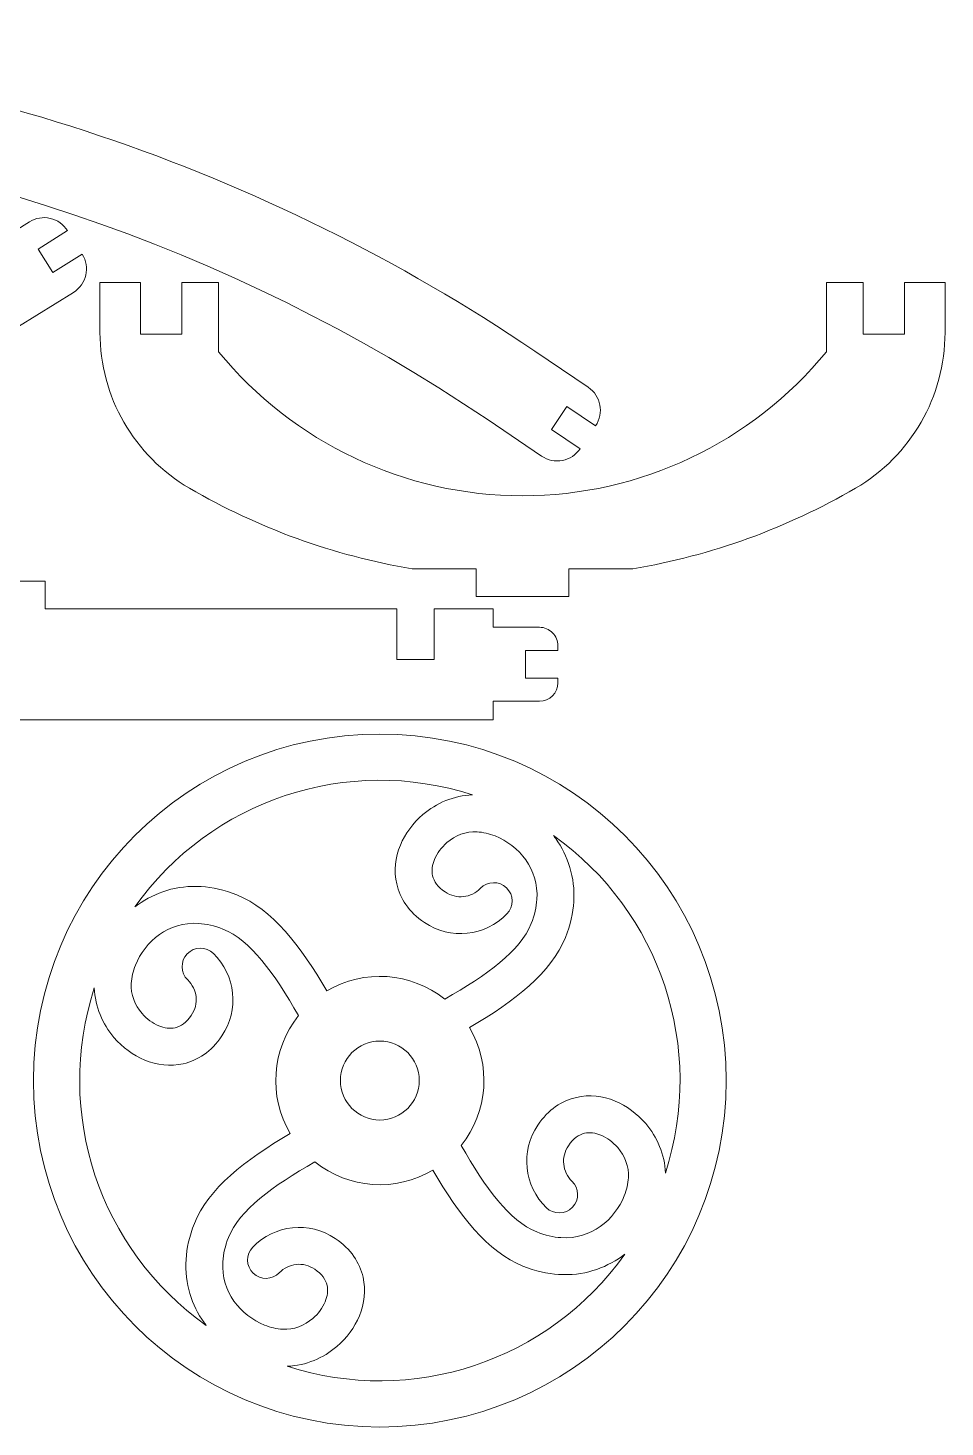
# Model space of a CAD drawing. Header units: millimetres. Extents: x -315 to 314, y -523 to 526.
# Drawn here: x 115.5 to 314.1, y 223 to 525.8 of the extents above; entities that cross this region are included whole.
import ezdxf

# ---------------------------------------------------------------- set-up
doc = ezdxf.new("R2010")
doc.units = ezdxf.units.MM
doc.header["$MEASUREMENT"] = 0
doc.layers.add('Camada 1', color=7, linetype='Continuous')

msp = doc.modelspace()

# ---------------------------------------------------------------- linework, layer by layer
at = {"layer": 'Camada 1', "color": 250, "lineweight": 20}
for points, knots in [([(-171.9679, 479.4956), (-113.3256, 509.7217), (-47.974, 524.5773), (17.9723, 522.6726), (17.9723, 522.6726), (17.9723, 522.6726), (15.8892, 519.5929), (15.8892, 519.5929), (15.8892, 519.5929), (15.8892, 519.5929), (22.7714, 514.9378), (22.7714, 514.9378), (22.7714, 514.9378), (22.7714, 514.9378), (27.7299, 522.2684), (27.7299, 522.2684), (27.7299, 522.2684), (98.3622, 518.4564), (166.628, 495.5064), (225.2186, 455.8753), (225.2186, 455.8753), (225.2186, 455.8753), (236.8149, 448.0315), (236.8149, 448.0315), (236.8149, 448.0315), (239.5597, 446.175), (240.2797, 442.4448), (238.4231, 439.7), (238.4231, 439.7), (238.4231, 439.7), (232.2109, 443.902), (232.2109, 443.902), (232.2109, 443.902), (232.2109, 443.902), (228.8492, 438.9322), (228.8492, 438.9322), (228.8492, 438.9322), (228.8492, 438.9322), (235.0615, 434.7301), (235.0615, 434.7301), (235.0615, 434.7301), (234.17, 433.412), (232.7914, 432.5022), (231.2288, 432.2005), (231.2288, 432.2005), (229.6664, 431.899), (228.0481, 432.2304), (226.73, 433.122), (226.73, 433.122), (226.73, 433.122), (215.1337, 440.9658), (215.1337, 440.9658), (215.1337, 440.9658), (102.4653, 517.1754), (-42.8146, 525.815), (-163.7212, 463.4958), (-163.7212, 463.4958), (-169.9525, 460.284), (-175.2768, 455.5575), (-179.2046, 449.7506), (-179.2046, 449.7506), (-179.2046, 449.7506), (-187.0483, 438.1544), (-187.0483, 438.1544), (-187.0483, 438.1544), (-188.6105, 435.8448), (-191.5576, 434.9158), (-194.1618, 435.912), (-194.1618, 435.912), (-194.1618, 435.912), (-186.9663, 446.5497), (-186.9663, 446.5497), (-186.9663, 446.5497), (-186.9663, 446.5497), (-193.8241, 451.1885), (-193.8241, 451.1885), (-193.8241, 451.1885), (-193.8241, 451.1885), (-201.0683, 440.4786), (-201.0683, 440.4786), (-201.0683, 440.4786), (-203.2388, 442.4918), (-203.6165, 445.7871), (-201.9579, 448.2393), (-201.9579, 448.2393), (-201.9579, 448.2393), (-194.1141, 459.8356), (-194.1141, 459.8356), (-194.1141, 459.8356), (-188.4961, 468.1412), (-180.8808, 474.9015), (-171.9679, 479.4956)], [0, 0, 0, 0, 0.04166667, 0.04166667, 0.04166667, 0.04166667, 0.08333333, 0.08333333, 0.08333333, 0.08333333, 0.125, 0.125, 0.125, 0.125, 0.16666667, 0.16666667, 0.16666667, 0.16666667, 0.20833333, 0.20833333, 0.20833333, 0.20833333, 0.25, 0.25, 0.25, 0.25, 0.29166667, 0.29166667, 0.29166667, 0.29166667, 0.33333333, 0.33333333, 0.33333333, 0.33333333, 0.375, 0.375, 0.375, 0.375, 0.41666667, 0.41666667, 0.41666667, 0.41666667, 0.45833333, 0.45833333, 0.45833333, 0.45833333, 0.5, 0.5, 0.5, 0.5, 0.54166667, 0.54166667, 0.54166667, 0.54166667, 0.58333333, 0.58333333, 0.58333333, 0.58333333, 0.625, 0.625, 0.625, 0.625, 0.66666667, 0.66666667, 0.66666667, 0.66666667, 0.70833333, 0.70833333, 0.70833333, 0.70833333, 0.75, 0.75, 0.75, 0.75, 0.79166667, 0.79166667, 0.79166667, 0.79166667, 0.83333333, 0.83333333, 0.83333333, 0.83333333, 0.875, 0.875, 0.875, 0.875, 0.91666667, 0.91666667, 0.91666667, 0.91666667, 1, 1, 1, 1]), ([(-284.3081, 451.7179), (-226.7807, 419.4203), (-162.0003, 402.2442), (-96.028, 401.7966), (-96.028, 401.7966), (-96.028, 401.7966), (-98, 404.9485), (-98, 404.9485), (-98, 404.9485), (-98, 404.9485), (-90.9562, 409.3553), (-90.9562, 409.3553), (-90.9562, 409.3553), (-90.9562, 409.3553), (-86.2622, 401.8526), (-86.2622, 401.8526), (-86.2622, 401.8526), (-15.5388, 403.144), (53.5018, 423.6456), (113.4681, 461.1626), (113.4681, 461.1626), (113.4681, 461.1626), (125.3366, 468.5879), (125.3366, 468.5879), (125.3366, 468.5879), (128.1459, 470.3455), (128.9984, 474.0476), (127.2409, 476.8568), (127.2409, 476.8568), (127.2409, 476.8568), (120.8828, 472.8789), (120.8828, 472.8789), (120.8828, 472.8789), (120.8828, 472.8789), (117.7004, 477.9655), (117.7004, 477.9655), (117.7004, 477.9655), (117.7004, 477.9655), (124.0586, 481.9434), (124.0586, 481.9434), (124.0586, 481.9434), (123.2146, 483.2924), (121.8693, 484.2509), (120.3185, 484.608), (120.3185, 484.608), (118.7678, 484.9651), (117.1387, 484.6916), (115.7897, 483.8475), (115.7897, 483.8475), (115.7897, 483.8475), (103.9211, 476.4221), (103.9211, 476.4221), (103.9211, 476.4221), (-11.3927, 404.2779), (-156.8883, 400.8234), (-275.4961, 467.4135), (-275.4961, 467.4135), (-281.609, 470.8454), (-286.7614, 475.7588), (-290.4797, 481.702), (-290.4797, 481.702), (-290.4797, 481.702), (-297.905, 493.5705), (-297.905, 493.5705), (-297.905, 493.5705), (-299.3838, 495.9343), (-302.296, 496.9678), (-304.934, 496.0651), (-304.934, 496.0651), (-304.934, 496.0651), (-298.1223, 485.1776), (-298.1223, 485.1776), (-298.1223, 485.1776), (-298.1223, 485.1776), (-305.1412, 480.7862), (-305.1412, 480.7862), (-305.1412, 480.7862), (-305.1412, 480.7862), (-311.9989, 491.7476), (-311.9989, 491.7476), (-311.9989, 491.7476), (-314.2398, 489.8131), (-314.7347, 486.5333), (-313.1646, 484.0236), (-313.1646, 484.0236), (-313.1646, 484.0236), (-305.7392, 472.155), (-305.7392, 472.155), (-305.7392, 472.155), (-300.4209, 463.6544), (-293.0515, 456.6268), (-284.3081, 451.7179)], [0, 0, 0, 0, 0.04166667, 0.04166667, 0.04166667, 0.04166667, 0.08333333, 0.08333333, 0.08333333, 0.08333333, 0.125, 0.125, 0.125, 0.125, 0.16666667, 0.16666667, 0.16666667, 0.16666667, 0.20833333, 0.20833333, 0.20833333, 0.20833333, 0.25, 0.25, 0.25, 0.25, 0.29166667, 0.29166667, 0.29166667, 0.29166667, 0.33333333, 0.33333333, 0.33333333, 0.33333333, 0.375, 0.375, 0.375, 0.375, 0.41666667, 0.41666667, 0.41666667, 0.41666667, 0.45833333, 0.45833333, 0.45833333, 0.45833333, 0.5, 0.5, 0.5, 0.5, 0.54166667, 0.54166667, 0.54166667, 0.54166667, 0.58333333, 0.58333333, 0.58333333, 0.58333333, 0.625, 0.625, 0.625, 0.625, 0.66666667, 0.66666667, 0.66666667, 0.66666667, 0.70833333, 0.70833333, 0.70833333, 0.70833333, 0.75, 0.75, 0.75, 0.75, 0.79166667, 0.79166667, 0.79166667, 0.79166667, 0.83333333, 0.83333333, 0.83333333, 0.83333333, 0.875, 0.875, 0.875, 0.875, 0.91666667, 0.91666667, 0.91666667, 0.91666667, 1, 1, 1, 1]), ([(131.0785, 459.9048), (131.0785, 446.0214), (138.4591, 433.1848), (150.4575, 426.2), (150.4575, 426.2), (165.3622, 417.5233), (181.7104, 411.6073), (198.7162, 408.7365), (198.7162, 408.7365), (198.7162, 408.7365), (212.5785, 408.7365), (212.5785, 408.7365), (212.5785, 408.7365), (212.5785, 408.7365), (212.5785, 402.7365), (212.5785, 402.7365), (212.5785, 402.7365), (212.5785, 402.7365), (232.5785, 402.7365), (232.5785, 402.7365), (232.5785, 402.7365), (232.5785, 402.7365), (232.5785, 408.7365), (232.5785, 408.7365), (232.5785, 408.7365), (232.5785, 408.7365), (246.4408, 408.7365), (246.4408, 408.7365), (246.4408, 408.7365), (263.4466, 411.6073), (279.7948, 417.5233), (294.6995, 426.2), (294.6995, 426.2), (306.6979, 433.1848), (314.0785, 446.0214), (314.0785, 459.9048), (314.0785, 459.9048), (314.0785, 459.9048), (314.0785, 470.7365), (314.0785, 470.7365), (314.0785, 470.7365), (314.0785, 470.7365), (305.2815, 470.7365), (305.2815, 470.7365), (305.2815, 470.7365), (305.2815, 470.7365), (305.2815, 459.5526), (305.2815, 459.5526), (305.2815, 459.5526), (305.2815, 459.5526), (296.3757, 459.5526), (296.3757, 459.5526), (296.3757, 459.5526), (296.3757, 459.5526), (296.3757, 470.7365), (296.3757, 470.7365), (296.3757, 470.7365), (296.3757, 470.7365), (288.3757, 470.7365), (288.3757, 470.7365), (288.3757, 470.7365), (288.3757, 470.7365), (288.3757, 455.7365), (288.3757, 455.7365), (288.3757, 455.7365), (272.232, 435.9971), (248.0788, 424.5484), (222.5785, 424.5484), (222.5785, 424.5484), (197.0782, 424.5484), (172.925, 435.9971), (156.7813, 455.7365), (156.7813, 455.7365), (156.7813, 455.7365), (156.7813, 470.7365), (156.7813, 470.7365), (156.7813, 470.7365), (156.7813, 470.7365), (148.7813, 470.7365), (148.7813, 470.7365), (148.7813, 470.7365), (148.7813, 470.7365), (148.7813, 459.5526), (148.7813, 459.5526), (148.7813, 459.5526), (148.7813, 459.5526), (139.8755, 459.5526), (139.8755, 459.5526), (139.8755, 459.5526), (139.8755, 459.5526), (139.8755, 470.7365), (139.8755, 470.7365), (139.8755, 470.7365), (139.8755, 470.7365), (131.0785, 470.7365), (131.0785, 470.7365), (131.0785, 470.7365), (131.0785, 470.7365), (131.0785, 459.9048), (131.0785, 459.9048)], [0, 0, 0, 0, 0.03846154, 0.03846154, 0.03846154, 0.03846154, 0.07692308, 0.07692308, 0.07692308, 0.07692308, 0.11538462, 0.11538462, 0.11538462, 0.11538462, 0.15384615, 0.15384615, 0.15384615, 0.15384615, 0.19230769, 0.19230769, 0.19230769, 0.19230769, 0.23076923, 0.23076923, 0.23076923, 0.23076923, 0.26923077, 0.26923077, 0.26923077, 0.26923077, 0.30769231, 0.30769231, 0.30769231, 0.30769231, 0.34615385, 0.34615385, 0.34615385, 0.34615385, 0.38461538, 0.38461538, 0.38461538, 0.38461538, 0.42307692, 0.42307692, 0.42307692, 0.42307692, 0.46153846, 0.46153846, 0.46153846, 0.46153846, 0.5, 0.5, 0.5, 0.5, 0.53846154, 0.53846154, 0.53846154, 0.53846154, 0.57692308, 0.57692308, 0.57692308, 0.57692308, 0.61538462, 0.61538462, 0.61538462, 0.61538462, 0.65384615, 0.65384615, 0.65384615, 0.65384615, 0.69230769, 0.69230769, 0.69230769, 0.69230769, 0.73076923, 0.73076923, 0.73076923, 0.73076923, 0.76923077, 0.76923077, 0.76923077, 0.76923077, 0.80769231, 0.80769231, 0.80769231, 0.80769231, 0.84615385, 0.84615385, 0.84615385, 0.84615385, 0.88461538, 0.88461538, 0.88461538, 0.88461538, 0.92307692, 0.92307692, 0.92307692, 0.92307692, 1, 1, 1, 1]), ([(195.3414, 400.0926), (195.3414, 400.0926), (119.2412, 400.0926), (119.2412, 400.0926), (119.2412, 400.0926), (119.2412, 400.0926), (119.2412, 406.0926), (119.2412, 406.0926), (119.2412, 406.0926), (119.2412, 406.0926), (104.2412, 406.0926), (104.2412, 406.0926), (104.2412, 406.0926), (104.2412, 406.0926), (104.2412, 400.0926), (104.2412, 400.0926), (104.2412, 400.0926), (104.2412, 400.0926), (84.2412, 400.0926), (84.2412, 400.0926), (84.2412, 400.0926), (84.2412, 400.0926), (84.2412, 388.0926), (84.2412, 388.0926), (84.2412, 388.0926), (84.2412, 388.0926), (78.2412, 388.0926), (78.2412, 388.0926), (78.2412, 388.0926), (78.2412, 388.0926), (78.2412, 400.0926), (78.2412, 400.0926), (78.2412, 400.0926), (78.2412, 400.0926), (58.2412, 400.0926), (58.2412, 400.0926), (58.2412, 400.0926), (58.2412, 400.0926), (58.2412, 406.0926), (58.2412, 406.0926), (58.2412, 406.0926), (58.2412, 406.0926), (43.2412, 406.0926), (43.2412, 406.0926), (43.2412, 406.0926), (43.2412, 406.0926), (43.2412, 400.0926), (43.2412, 400.0926), (43.2412, 400.0926), (43.2412, 400.0926), (-32.859, 400.0926), (-32.859, 400.0926), (-32.859, 400.0926), (-32.859, 400.0926), (-32.859, 389.0926), (-32.859, 389.0926), (-32.859, 389.0926), (-32.859, 389.0926), (-40.9921, 389.0926), (-40.9921, 389.0926), (-40.9921, 389.0926), (-40.9921, 389.0926), (-40.9921, 400.0926), (-40.9921, 400.0926), (-40.9921, 400.0926), (-40.9921, 400.0926), (-53.7588, 400.0926), (-53.7588, 400.0926), (-53.7588, 400.0926), (-53.7588, 400.0926), (-53.7588, 396.0926), (-53.7588, 396.0926), (-53.7588, 396.0926), (-53.7588, 396.0926), (-63.7588, 396.0926), (-63.7588, 396.0926), (-63.7588, 396.0926), (-64.8197, 396.0926), (-65.8371, 395.6712), (-66.5872, 394.921), (-66.5872, 394.921), (-67.3374, 394.1709), (-67.7588, 393.1535), (-67.7588, 392.0926), (-67.7588, 392.0926), (-67.7588, 392.0926), (-67.7588, 391.0926), (-67.7588, 391.0926), (-67.7588, 391.0926), (-67.7588, 391.0926), (-60.7588, 391.0926), (-60.7588, 391.0926), (-60.7588, 391.0926), (-60.7588, 391.0926), (-60.7588, 385.0926), (-60.7588, 385.0926), (-60.7588, 385.0926), (-60.7588, 385.0926), (-67.7588, 385.0926), (-67.7588, 385.0926), (-67.7588, 385.0926), (-67.7588, 385.0926), (-67.7588, 384.0926), (-67.7588, 384.0926), (-67.7588, 384.0926), (-67.7588, 383.0317), (-67.3374, 382.0143), (-66.5872, 381.2642), (-66.5872, 381.2642), (-65.8371, 380.514), (-64.8197, 380.0926), (-63.7588, 380.0926), (-63.7588, 380.0926), (-63.7588, 380.0926), (-53.7588, 380.0926), (-53.7588, 380.0926), (-53.7588, 380.0926), (-53.7588, 380.0926), (-53.7588, 376.0926), (-53.7588, 376.0926), (-53.7588, 376.0926), (-53.7588, 376.0926), (216.2412, 376.0926), (216.2412, 376.0926), (216.2412, 376.0926), (216.2412, 376.0926), (216.2412, 380.0926), (216.2412, 380.0926), (216.2412, 380.0926), (216.2412, 380.0926), (226.2412, 380.0926), (226.2412, 380.0926), (226.2412, 380.0926), (228.4503, 380.0926), (230.2412, 381.8834), (230.2412, 384.0926), (230.2412, 384.0926), (230.2412, 384.0926), (230.2412, 385.0926), (230.2412, 385.0926), (230.2412, 385.0926), (230.2412, 385.0926), (223.2412, 385.0926), (223.2412, 385.0926), (223.2412, 385.0926), (223.2412, 385.0926), (223.2412, 391.0926), (223.2412, 391.0926), (223.2412, 391.0926), (223.2412, 391.0926), (230.2412, 391.0926), (230.2412, 391.0926), (230.2412, 391.0926), (230.2412, 391.0926), (230.2412, 392.0926), (230.2412, 392.0926), (230.2412, 392.0926), (230.2412, 393.1535), (229.8198, 394.1709), (229.0696, 394.921), (229.0696, 394.921), (228.3195, 395.6712), (227.3021, 396.0926), (226.2412, 396.0926), (226.2412, 396.0926), (226.2412, 396.0926), (216.2412, 396.0926), (216.2412, 396.0926), (216.2412, 396.0926), (216.2412, 396.0926), (216.2412, 400.0926), (216.2412, 400.0926), (216.2412, 400.0926), (216.2412, 400.0926), (203.4745, 400.0926), (203.4745, 400.0926), (203.4745, 400.0926), (203.4745, 400.0926), (203.4745, 389.0926), (203.4745, 389.0926), (203.4745, 389.0926), (203.4745, 389.0926), (195.3414, 389.0926), (195.3414, 389.0926), (195.3414, 389.0926), (195.3414, 389.0926), (195.3414, 400.0926), (195.3414, 400.0926)], [0, 0, 0, 0, 0.02083333, 0.02083333, 0.02083333, 0.02083333, 0.04166667, 0.04166667, 0.04166667, 0.04166667, 0.0625, 0.0625, 0.0625, 0.0625, 0.08333333, 0.08333333, 0.08333333, 0.08333333, 0.10416667, 0.10416667, 0.10416667, 0.10416667, 0.125, 0.125, 0.125, 0.125, 0.14583333, 0.14583333, 0.14583333, 0.14583333, 0.16666667, 0.16666667, 0.16666667, 0.16666667, 0.1875, 0.1875, 0.1875, 0.1875, 0.20833333, 0.20833333, 0.20833333, 0.20833333, 0.22916667, 0.22916667, 0.22916667, 0.22916667, 0.25, 0.25, 0.25, 0.25, 0.27083333, 0.27083333, 0.27083333, 0.27083333, 0.29166667, 0.29166667, 0.29166667, 0.29166667, 0.3125, 0.3125, 0.3125, 0.3125, 0.33333333, 0.33333333, 0.33333333, 0.33333333, 0.35416667, 0.35416667, 0.35416667, 0.35416667, 0.375, 0.375, 0.375, 0.375, 0.39583333, 0.39583333, 0.39583333, 0.39583333, 0.41666667, 0.41666667, 0.41666667, 0.41666667, 0.4375, 0.4375, 0.4375, 0.4375, 0.45833333, 0.45833333, 0.45833333, 0.45833333, 0.47916667, 0.47916667, 0.47916667, 0.47916667, 0.5, 0.5, 0.5, 0.5, 0.52083333, 0.52083333, 0.52083333, 0.52083333, 0.54166667, 0.54166667, 0.54166667, 0.54166667, 0.5625, 0.5625, 0.5625, 0.5625, 0.58333333, 0.58333333, 0.58333333, 0.58333333, 0.60416667, 0.60416667, 0.60416667, 0.60416667, 0.625, 0.625, 0.625, 0.625, 0.64583333, 0.64583333, 0.64583333, 0.64583333, 0.66666667, 0.66666667, 0.66666667, 0.66666667, 0.6875, 0.6875, 0.6875, 0.6875, 0.70833333, 0.70833333, 0.70833333, 0.70833333, 0.72916667, 0.72916667, 0.72916667, 0.72916667, 0.75, 0.75, 0.75, 0.75, 0.77083333, 0.77083333, 0.77083333, 0.77083333, 0.79166667, 0.79166667, 0.79166667, 0.79166667, 0.8125, 0.8125, 0.8125, 0.8125, 0.83333333, 0.83333333, 0.83333333, 0.83333333, 0.85416667, 0.85416667, 0.85416667, 0.85416667, 0.875, 0.875, 0.875, 0.875, 0.89583333, 0.89583333, 0.89583333, 0.89583333, 0.91666667, 0.91666667, 0.91666667, 0.91666667, 0.9375, 0.9375, 0.9375, 0.9375, 0.95833333, 0.95833333, 0.95833333, 0.95833333, 1, 1, 1, 1]), ([(116.6921, 297.9816), (116.692, 256.5604), (150.2705, 222.9817), (191.6918, 222.9815), (191.6918, 222.9815), (233.113, 222.9813), (266.6918, 256.5598), (266.692, 297.9814), (266.692, 297.9814), (266.692, 339.4027), (233.1134, 372.9813), (191.6922, 372.9814), (191.6922, 372.9814), (150.2709, 372.9815), (116.6922, 339.4029), (116.6921, 297.9816)], [0, 0, 0, 0, 0.2, 0.2, 0.2, 0.2, 0.4, 0.4, 0.4, 0.4, 0.6, 0.6, 0.6, 0.6, 1, 1, 1, 1]), ([(205.7496, 315.6057), (198.429, 321.4448), (188.2612, 322.1505), (180.2042, 317.3788), (180.2042, 317.3788), (174.4708, 327.2489), (168.3458, 335.0973), (160.7121, 338.1518), (160.7121, 338.1518), (158.0105, 339.2328), (155.4227, 339.8064), (152.9799, 339.96), (152.9799, 339.96), (147.7023, 340.2916), (143.0557, 338.716), (139.3253, 336.0612), (139.3253, 336.0612), (139.1014, 335.9018), (138.881, 335.7386), (138.664, 335.5716), (138.664, 335.5716), (155.1004, 358.7583), (184.6952, 368.5776), (211.732, 359.815), (211.732, 359.815), (207.689, 359.6879), (203.9304, 358.0367), (201.022, 355.553), (201.022, 355.553), (198.8704, 353.7156), (197.1626, 351.4058), (196.1326, 348.908), (196.1326, 348.908), (195.0384, 346.2534), (194.6888, 343.3648), (195.3362, 340.5394), (195.3362, 340.5394), (196.0524, 337.4132), (197.9462, 334.4794), (201.343, 332.179), (201.343, 332.179), (204.1574, 330.273), (207.439, 329.5396), (210.6054, 329.8664), (210.6054, 329.8664), (213.8178, 330.1988), (216.8938, 331.6288), (219.223, 334.04), (219.223, 334.04), (220.755, 335.6272), (220.7106, 338.1562), (219.1234, 339.6884), (219.1234, 339.6884), (217.536, 341.2204), (215.0072, 341.176), (213.4752, 339.5886), (213.4752, 339.5886), (212.4696, 338.5474), (211.1522, 337.931), (209.784, 337.7896), (209.784, 337.7896), (208.4424, 337.651), (207.0322, 337.9748), (205.8004, 338.8088), (205.8004, 338.8088), (204.2412, 339.8648), (203.401, 341.0836), (203.1192, 342.313), (203.1192, 342.313), (202.8622, 343.435), (203.0338, 344.6626), (203.524, 345.8512), (203.524, 345.8512), (204.079, 347.1966), (205.0194, 348.4586), (206.217, 349.4812), (206.217, 349.4812), (208.0086, 351.0112), (210.3296, 351.9692), (212.7296, 351.8182), (212.7296, 351.8182), (214.0324, 351.7362), (215.3592, 351.4274), (216.637, 350.916), (216.637, 350.916), (219.2004, 349.8906), (221.5954, 348.0982), (223.2888, 345.7184), (223.2888, 345.7184), (224.9316, 343.4102), (225.9054, 340.5144), (225.6972, 337.201), (225.6972, 337.201), (225.5928, 335.5392), (225.2036, 333.7812), (224.47, 331.9484), (224.47, 331.9484), (222.1098, 326.0493), (214.9224, 320.7869), (205.7496, 315.6057)], [0, 0, 0, 0, 0.03846154, 0.03846154, 0.03846154, 0.03846154, 0.07692308, 0.07692308, 0.07692308, 0.07692308, 0.11538462, 0.11538462, 0.11538462, 0.11538462, 0.15384615, 0.15384615, 0.15384615, 0.15384615, 0.19230769, 0.19230769, 0.19230769, 0.19230769, 0.23076923, 0.23076923, 0.23076923, 0.23076923, 0.26923077, 0.26923077, 0.26923077, 0.26923077, 0.30769231, 0.30769231, 0.30769231, 0.30769231, 0.34615385, 0.34615385, 0.34615385, 0.34615385, 0.38461538, 0.38461538, 0.38461538, 0.38461538, 0.42307692, 0.42307692, 0.42307692, 0.42307692, 0.46153846, 0.46153846, 0.46153846, 0.46153846, 0.5, 0.5, 0.5, 0.5, 0.53846154, 0.53846154, 0.53846154, 0.53846154, 0.57692308, 0.57692308, 0.57692308, 0.57692308, 0.61538462, 0.61538462, 0.61538462, 0.61538462, 0.65384615, 0.65384615, 0.65384615, 0.65384615, 0.69230769, 0.69230769, 0.69230769, 0.69230769, 0.73076923, 0.73076923, 0.73076923, 0.73076923, 0.76923077, 0.76923077, 0.76923077, 0.76923077, 0.80769231, 0.80769231, 0.80769231, 0.80769231, 0.84615385, 0.84615385, 0.84615385, 0.84615385, 0.88461538, 0.88461538, 0.88461538, 0.88461538, 0.92307692, 0.92307692, 0.92307692, 0.92307692, 1, 1, 1, 1]), ([(209.3163, 283.9239), (215.1553, 291.2444), (215.8611, 301.4122), (211.0894, 309.4693), (211.0894, 309.4693), (220.9595, 315.2027), (228.8079, 321.3277), (231.8624, 328.9614), (231.8624, 328.9614), (232.9434, 331.663), (233.517, 334.2508), (233.6706, 336.6936), (233.6706, 336.6936), (234.0022, 341.9712), (232.4266, 346.6178), (229.7718, 350.3482), (229.7718, 350.3482), (229.6124, 350.5721), (229.4492, 350.7925), (229.2824, 351.0093), (229.2824, 351.0093), (252.469, 334.5728), (262.2882, 304.9782), (253.5256, 277.9415), (253.5256, 277.9415), (253.3985, 281.9845), (251.7473, 285.7431), (249.2636, 288.6515), (249.2636, 288.6515), (247.4262, 290.8031), (245.1164, 292.5109), (242.6186, 293.5409), (242.6186, 293.5409), (239.964, 294.6351), (237.0754, 294.9847), (234.25, 294.3373), (234.25, 294.3373), (231.1238, 293.6211), (228.19, 291.7273), (225.8896, 288.3305), (225.8896, 288.3305), (223.9836, 285.5161), (223.2502, 282.2345), (223.577, 279.0681), (223.577, 279.0681), (223.9094, 275.8557), (225.3394, 272.7797), (227.7506, 270.4505), (227.7506, 270.4505), (229.3378, 268.9185), (231.8668, 268.9629), (233.399, 270.5501), (233.399, 270.5501), (234.931, 272.1375), (234.8866, 274.6663), (233.2992, 276.1983), (233.2992, 276.1983), (232.258, 277.2039), (231.6416, 278.5213), (231.5002, 279.8895), (231.5002, 279.8895), (231.3616, 281.2311), (231.6854, 282.6413), (232.5194, 283.8731), (232.5194, 283.8731), (233.5754, 285.4323), (234.7942, 286.2725), (236.0236, 286.5543), (236.0236, 286.5543), (237.1456, 286.8113), (238.3732, 286.6397), (239.5618, 286.1495), (239.5618, 286.1495), (240.9072, 285.5945), (242.1692, 284.6541), (243.1918, 283.4565), (243.1918, 283.4565), (244.7218, 281.6649), (245.6798, 279.3439), (245.5288, 276.9439), (245.5288, 276.9439), (245.4468, 275.6411), (245.138, 274.3143), (244.6266, 273.0365), (244.6266, 273.0365), (243.6012, 270.4731), (241.8088, 268.0781), (239.429, 266.3847), (239.429, 266.3847), (237.1208, 264.7419), (234.225, 263.7681), (230.9116, 263.9763), (230.9116, 263.9763), (229.2498, 264.0807), (227.4918, 264.4699), (225.659, 265.2035), (225.659, 265.2035), (219.7599, 267.5637), (214.4975, 274.7511), (209.3163, 283.9239)], [0, 0, 0, 0, 0.03846154, 0.03846154, 0.03846154, 0.03846154, 0.07692308, 0.07692308, 0.07692308, 0.07692308, 0.11538462, 0.11538462, 0.11538462, 0.11538462, 0.15384615, 0.15384615, 0.15384615, 0.15384615, 0.19230769, 0.19230769, 0.19230769, 0.19230769, 0.23076923, 0.23076923, 0.23076923, 0.23076923, 0.26923077, 0.26923077, 0.26923077, 0.26923077, 0.30769231, 0.30769231, 0.30769231, 0.30769231, 0.34615385, 0.34615385, 0.34615385, 0.34615385, 0.38461538, 0.38461538, 0.38461538, 0.38461538, 0.42307692, 0.42307692, 0.42307692, 0.42307692, 0.46153846, 0.46153846, 0.46153846, 0.46153846, 0.5, 0.5, 0.5, 0.5, 0.53846154, 0.53846154, 0.53846154, 0.53846154, 0.57692308, 0.57692308, 0.57692308, 0.57692308, 0.61538462, 0.61538462, 0.61538462, 0.61538462, 0.65384615, 0.65384615, 0.65384615, 0.65384615, 0.69230769, 0.69230769, 0.69230769, 0.69230769, 0.73076923, 0.73076923, 0.73076923, 0.73076923, 0.76923077, 0.76923077, 0.76923077, 0.76923077, 0.80769231, 0.80769231, 0.80769231, 0.80769231, 0.84615385, 0.84615385, 0.84615385, 0.84615385, 0.88461538, 0.88461538, 0.88461538, 0.88461538, 0.92307692, 0.92307692, 0.92307692, 0.92307692, 1, 1, 1, 1]), ([(153.6123, 245.6147), (153.7717, 245.3908), (153.9349, 245.1704), (154.1019, 244.9534), (154.1019, 244.9534), (130.9152, 261.3898), (121.0959, 290.9846), (129.8585, 318.0214), (129.8585, 318.0214), (129.9856, 313.9784), (131.6368, 310.2198), (134.1205, 307.3114), (134.1205, 307.3114), (135.9579, 305.1598), (138.2677, 303.452), (140.7655, 302.422), (140.7655, 302.422), (143.4201, 301.3278), (146.3087, 300.9782), (149.1341, 301.6256), (149.1341, 301.6256), (152.2603, 302.3418), (155.1941, 304.2356), (157.4945, 307.6324), (157.4945, 307.6324), (159.4005, 310.4468), (160.1339, 313.7284), (159.8071, 316.8948), (159.8071, 316.8948), (159.4747, 320.1072), (158.0447, 323.1832), (155.6335, 325.5124), (155.6335, 325.5124), (154.0463, 327.0444), (151.5173, 327), (149.9851, 325.4128), (149.9851, 325.4128), (148.4531, 323.8254), (148.4975, 321.2966), (150.0849, 319.7646), (150.0849, 319.7646), (151.1261, 318.759), (151.7425, 317.4416), (151.8839, 316.0734), (151.8839, 316.0734), (152.0225, 314.7318), (151.6987, 313.3216), (150.8647, 312.0898), (150.8647, 312.0898), (149.8087, 310.5306), (148.5899, 309.6904), (147.3605, 309.4086), (147.3605, 309.4086), (146.2385, 309.1516), (145.0109, 309.3232), (143.8223, 309.8134), (143.8223, 309.8134), (142.4769, 310.3684), (141.2149, 311.3088), (140.1923, 312.5064), (140.1923, 312.5064), (138.6623, 314.298), (137.7043, 316.619), (137.8553, 319.019), (137.8553, 319.019), (137.9373, 320.3218), (138.2461, 321.6486), (138.7575, 322.9264), (138.7575, 322.9264), (139.7829, 325.4898), (141.5753, 327.8848), (143.9551, 329.5782), (143.9551, 329.5782), (146.2633, 331.221), (149.1591, 332.1948), (152.4725, 331.9866), (152.4725, 331.9866), (154.1343, 331.8822), (155.8923, 331.493), (157.7251, 330.7594), (157.7251, 330.7594), (163.6242, 328.3992), (168.8866, 321.2118), (174.0678, 312.039), (174.0678, 312.039), (168.2287, 304.7184), (167.523, 294.5506), (172.2947, 286.4936), (172.2947, 286.4936), (162.4246, 280.7602), (154.5762, 274.6352), (151.5217, 267.0015), (151.5217, 267.0015), (150.4407, 264.2999), (149.8671, 261.7121), (149.7135, 259.2693), (149.7135, 259.2693), (149.3819, 253.9917), (150.9575, 249.3451), (153.6123, 245.6147)], [0, 0, 0, 0, 0.03846154, 0.03846154, 0.03846154, 0.03846154, 0.07692308, 0.07692308, 0.07692308, 0.07692308, 0.11538462, 0.11538462, 0.11538462, 0.11538462, 0.15384615, 0.15384615, 0.15384615, 0.15384615, 0.19230769, 0.19230769, 0.19230769, 0.19230769, 0.23076923, 0.23076923, 0.23076923, 0.23076923, 0.26923077, 0.26923077, 0.26923077, 0.26923077, 0.30769231, 0.30769231, 0.30769231, 0.30769231, 0.34615385, 0.34615385, 0.34615385, 0.34615385, 0.38461538, 0.38461538, 0.38461538, 0.38461538, 0.42307692, 0.42307692, 0.42307692, 0.42307692, 0.46153846, 0.46153846, 0.46153846, 0.46153846, 0.5, 0.5, 0.5, 0.5, 0.53846154, 0.53846154, 0.53846154, 0.53846154, 0.57692308, 0.57692308, 0.57692308, 0.57692308, 0.61538462, 0.61538462, 0.61538462, 0.61538462, 0.65384615, 0.65384615, 0.65384615, 0.65384615, 0.69230769, 0.69230769, 0.69230769, 0.69230769, 0.73076923, 0.73076923, 0.73076923, 0.73076923, 0.76923077, 0.76923077, 0.76923077, 0.76923077, 0.80769231, 0.80769231, 0.80769231, 0.80769231, 0.84615385, 0.84615385, 0.84615385, 0.84615385, 0.88461538, 0.88461538, 0.88461538, 0.88461538, 0.92307692, 0.92307692, 0.92307692, 0.92307692, 1, 1, 1, 1]), ([(200.236, 297.9814), (200.236, 293.2627), (196.4107, 289.4375), (191.6921, 289.4375), (191.6921, 289.4375), (186.9733, 289.4375), (183.1481, 293.2628), (183.1481, 297.9814), (183.1481, 297.9814), (183.1481, 302.7001), (186.9734, 306.5254), (191.6921, 306.5254), (191.6921, 306.5254), (196.4107, 306.5254), (200.236, 302.7001), (200.236, 297.9814)], [0, 0, 0, 0, 0.2, 0.2, 0.2, 0.2, 0.4, 0.4, 0.4, 0.4, 0.6, 0.6, 0.6, 0.6, 1, 1, 1, 1]), ([(244.7201, 260.3913), (228.2837, 237.2046), (198.6889, 227.3853), (171.6521, 236.1479), (171.6521, 236.1479), (175.6951, 236.275), (179.4537, 237.9262), (182.3621, 240.4099), (182.3621, 240.4099), (184.5137, 242.2473), (186.2215, 244.5571), (187.2515, 247.0549), (187.2515, 247.0549), (188.3457, 249.7095), (188.6953, 252.5981), (188.0479, 255.4235), (188.0479, 255.4235), (187.3317, 258.5497), (185.4379, 261.4835), (182.0411, 263.7839), (182.0411, 263.7839), (179.2267, 265.6899), (175.9451, 266.4233), (172.7787, 266.0965), (172.7787, 266.0965), (169.5663, 265.7641), (166.4903, 264.3341), (164.1611, 261.9229), (164.1611, 261.9229), (162.6291, 260.3357), (162.6735, 257.8067), (164.2607, 256.2745), (164.2607, 256.2745), (165.8481, 254.7425), (168.3769, 254.7869), (169.9089, 256.3743), (169.9089, 256.3743), (170.9145, 257.4155), (172.2319, 258.0319), (173.6001, 258.1733), (173.6001, 258.1733), (174.9417, 258.3119), (176.3519, 257.9881), (177.5837, 257.1541), (177.5837, 257.1541), (179.1429, 256.0981), (179.9831, 254.8793), (180.2649, 253.6499), (180.2649, 253.6499), (180.5219, 252.5279), (180.3503, 251.3003), (179.8601, 250.1117), (179.8601, 250.1117), (179.3051, 248.7663), (178.3647, 247.5043), (177.1671, 246.4817), (177.1671, 246.4817), (175.3755, 244.9517), (173.0545, 243.9937), (170.6545, 244.1447), (170.6545, 244.1447), (169.3517, 244.2267), (168.0249, 244.5355), (166.7471, 245.0469), (166.7471, 245.0469), (164.1837, 246.0723), (161.7887, 247.8647), (160.0953, 250.2445), (160.0953, 250.2445), (158.4525, 252.5527), (157.4787, 255.4485), (157.6869, 258.7619), (157.6869, 258.7619), (157.7913, 260.4237), (158.1805, 262.1817), (158.9141, 264.0145), (158.9141, 264.0145), (161.2743, 269.9136), (168.4617, 275.176), (177.6345, 280.3572), (177.6345, 280.3572), (184.9551, 274.5181), (195.1229, 273.8124), (203.1799, 278.5841), (203.1799, 278.5841), (208.9133, 268.714), (215.0383, 260.8656), (222.672, 257.8111), (222.672, 257.8111), (225.3736, 256.7301), (227.9614, 256.1565), (230.4042, 256.0029), (230.4042, 256.0029), (235.6818, 255.6713), (240.3284, 257.2469), (244.0588, 259.9017), (244.0588, 259.9017), (244.2827, 260.0611), (244.5031, 260.2243), (244.7201, 260.3913)], [0, 0, 0, 0, 0.03846154, 0.03846154, 0.03846154, 0.03846154, 0.07692308, 0.07692308, 0.07692308, 0.07692308, 0.11538462, 0.11538462, 0.11538462, 0.11538462, 0.15384615, 0.15384615, 0.15384615, 0.15384615, 0.19230769, 0.19230769, 0.19230769, 0.19230769, 0.23076923, 0.23076923, 0.23076923, 0.23076923, 0.26923077, 0.26923077, 0.26923077, 0.26923077, 0.30769231, 0.30769231, 0.30769231, 0.30769231, 0.34615385, 0.34615385, 0.34615385, 0.34615385, 0.38461538, 0.38461538, 0.38461538, 0.38461538, 0.42307692, 0.42307692, 0.42307692, 0.42307692, 0.46153846, 0.46153846, 0.46153846, 0.46153846, 0.5, 0.5, 0.5, 0.5, 0.53846154, 0.53846154, 0.53846154, 0.53846154, 0.57692308, 0.57692308, 0.57692308, 0.57692308, 0.61538462, 0.61538462, 0.61538462, 0.61538462, 0.65384615, 0.65384615, 0.65384615, 0.65384615, 0.69230769, 0.69230769, 0.69230769, 0.69230769, 0.73076923, 0.73076923, 0.73076923, 0.73076923, 0.76923077, 0.76923077, 0.76923077, 0.76923077, 0.80769231, 0.80769231, 0.80769231, 0.80769231, 0.84615385, 0.84615385, 0.84615385, 0.84615385, 0.88461538, 0.88461538, 0.88461538, 0.88461538, 0.92307692, 0.92307692, 0.92307692, 0.92307692, 1, 1, 1, 1])]:
    msp.add_open_spline(points, degree=3, knots=knots, dxfattribs=at)

doc.saveas('drawing.dxf')
